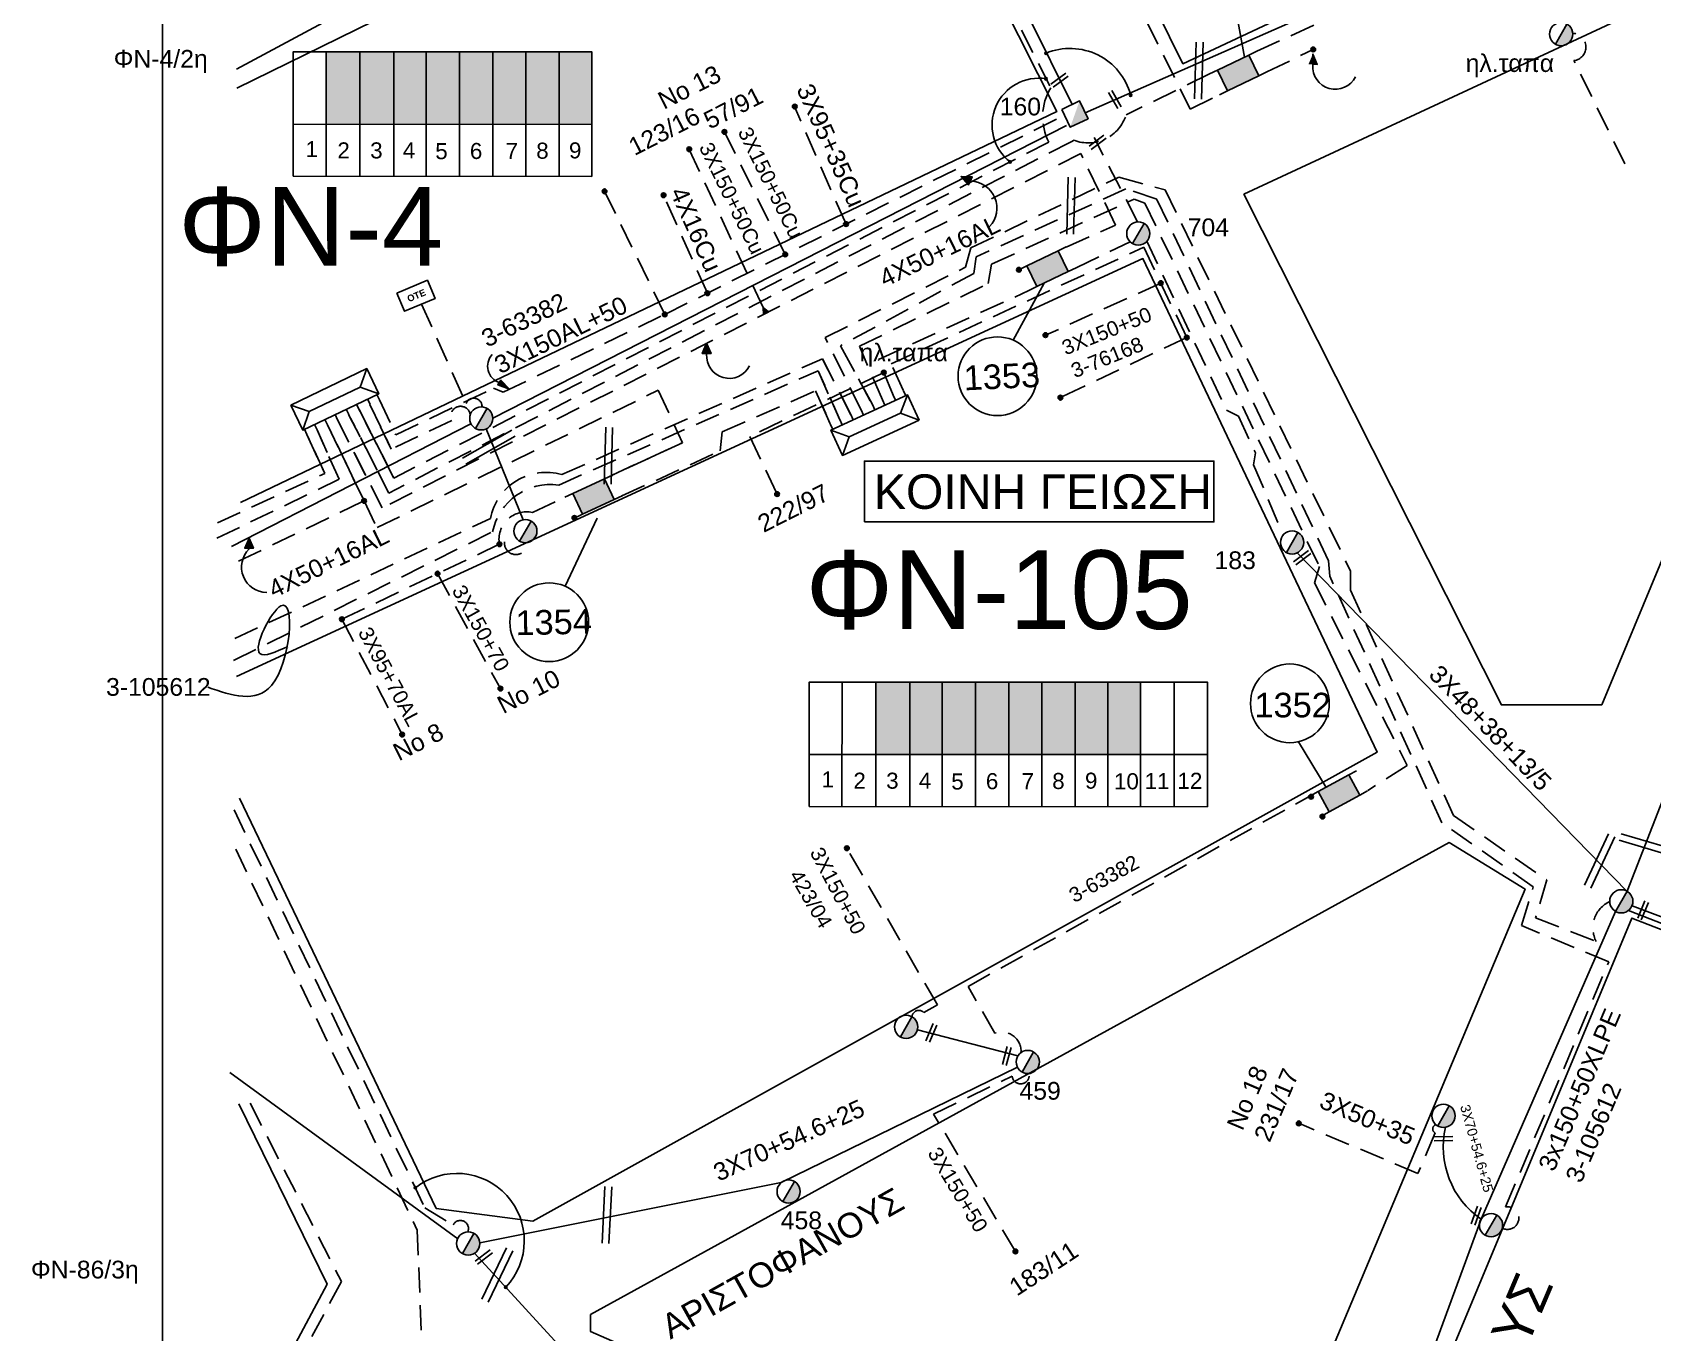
# Model space of a CAD drawing. Header units: millimetres. Extents: x 1421 to 7149, y 887 to 1917.
# Drawn here: x 5025 to 5189.7, y 1329.5 to 1461.5 of the extents above; entities that cross this region are included whole.
import ezdxf

# ---------------------------------------------------------------- set-up
doc = ezdxf.new("R2010")
doc.units = ezdxf.units.MM
doc.linetypes.add('DASHED', pattern=[19.05, 12.7, -6.35])
for name, color, linetype in [('3x48+38+13_5', 7, 'Continuous'), ('3x95+70al', 7, 'DASHED'), ('4 X 50 + 13.5', 7, 'SYN_LINE'), ('Link Box 4 Διευθύνσεων', 7, 'Continuous'), ('Pillar', 7, 'Continuous'), ('Pillar OTE', 7, 'Continuous'), ('Άγνωστα', 7, 'Continuous'), ('Γυμνά εναέρια ΧΤ και ΦΟΠ (3Φ)   4x50+16AL', 7, 'Continuous'), ('Επιγραφές - Σχήματα', 7, 'Continuous'), ('Καλωδια Χ.Τ 3x95+35', 7, 'DASHED'), ('Καλώδια ΧΤ   3x150+50CU', 7, 'DASHED'), ('Καλώδια ΧΤ   3x150+70AL', 7, 'DASHED'), ('Καλώδια ΧΤ   3x150AL+50CU', 7, 'DASHED'), ('Μηχανική τομή', 7, 'Continuous'), ('Στύλος ΦΜ', 7, 'Continuous'), ('Στύλος ΦΜ @ 1', 7, 'Continuous'), ('Συνδέσεις', 7, 'Continuous'), ('Συνεστραμμένα ΧΤ   3x70+54.6+25 AL', 7, 'SYN_LINE'), ('Συνεστραμμένα ΧΤ   4x120+25 AL', 7, 'SYN_LINE'), ('Τομή', 7, 'Continuous'), ('Υποσταθμός πόλεως', 7, 'Continuous'), ('Υπόβαθρο ΔΕΗ', 7, 'Continuous'), ('Υπόγεια καλώδια Παροχών ΧΤ   4x16AL', 7, 'DASHED'), ('Υπόγεια καλώδια Παροχών ΧΤ   4x6', 7, 'DASHED')]:
    doc.layers.add(name, color=color, linetype=linetype)
doc.styles.add('arial', font='arial.ttf')
doc.styles.get("Standard").update_dxf_attribs({"font": 'arial.ttf'})
doc.linetypes.add('SYN_LINE', pattern='A,0.5,-0.0001,["/\\/\\/\\/",Standard,S=0.1,R=0,X=0,Y=-0.05],-0.25', length=0.7501)

# ---------------------------------------------------------------- blocks, each defined once
blk = doc.blocks.new('ΥΠΑΡΧΩΝ ΤΣΙΜΕΝΤΕΝΙΟΣ ΣΤΥΛΟΣ')
at = {"layer": 'Στύλος ΦΜ'}
blk.add_hatch(color=256, dxfattribs=at).paths.add_polyline_path([(-1.29, -2.28, 0.574793), (2.62, 0, 0.268822), (1.3, 2.27)])
blk.add_line((-1.29, -2.28), (1.3, 2.27), dxfattribs=at)
blk.add_circle((0, 0), 2.62, dxfattribs=at)
at = {"layer": 'Στύλος ΦΜ', "flags": 4}
for tag, p in [('ΑΡΙΘΜΟΣ', (-4.68, 8.05)), ('ΤΥΠΟΣ', (-4.91, 3.03))]:
    blk.add_attdef(tag, p, '', height=4, dxfattribs=at)
blk = doc.blocks.new('ΥΠΟΣΤΑΘΜΟΣ ΠΟΛΕΩΣ 8 ΑΝΑΧΩΡΗΣΕΩΝ')
at = {"layer": 'Υποσταθμός πόλεως', "linetype": 'Continuous', "ltscale": 40}
for p, q in [((-8.18, -2.82), (-8.18, -4)), ((-5.9, -2.82), (-5.9, -4)), ((-3.55, -2.82), (-3.55, -4)), ((-1.28, -2.82), (-1.28, -4)), ((1.23, -2.82), (1.23, -4)), ((3.56, -2.82), (3.56, -4)), ((6.03, -2.82), (6.03, -4)), ((8.16, -2.82), (8.16, -4))]:
    blk.add_line(p, q, dxfattribs=at)
blk.add_lwpolyline([(-8.57, 2.82), (8.57, 2.82), (8.57, -2.82), (-8.57, -2.82)], close=True, dxfattribs=at)
for points in [[(-5.75, 0), (-8.57, 2.82)], [(5.75, 0), (8.57, 2.82)], [(-8.57, -2.82), (-5.75, 0)], [(-5.75, 0), (5.75, 0)], [(8.57, -2.82), (5.75, 0)]]:
    blk.add_lwpolyline(points, dxfattribs=at)
at = {"layer": 'Υποσταθμός πόλεως', "linetype": 'SYN_LINE', "ltscale": 40, "flags": 1}
for tag, p in [('ΜΕΤΑΣΧΗΜΑΤΙΣΜΟΣ', (9.59, 1.44)), ('ΙΣΧΥΣ', (9.57, -1.35)), ('ΑΡΙΘΜΟΣ', (9.69, -4.07))]:
    blk.add_attdef(tag, p, '', height=1.8, dxfattribs=at)
blk = doc.blocks.new('LINK BOX 4 ΑΝΑΧΩΡΗΣΕΩΝ')
at = {"layer": 'Link Box 4 Διευθύνσεων', "ltscale": 40}
blk.add_hatch(color=256, dxfattribs=at).paths.add_polyline_path([(-3.54, 0), (-3.54, -4.67), (3.54, -4.67), (3.54, 0)])
for p, q in [((-3.54, 0), (-5.33, 0)), ((5.33, 0), (3.54, 0)), ((-3.54, -4.67), (-5.33, -4.67)), ((5.33, -4.67), (3.54, -4.67))]:
    blk.add_line(p, q, dxfattribs=at)
blk.add_lwpolyline([(-3.54, -4.67), (-3.54, 0), (3.54, 0), (3.54, -4.67)], close=True, dxfattribs=at)
blk = doc.blocks.new('TETRAGWNOS STYLOS')
at = {"layer": 'Επιγραφές - Σχήματα', "ltscale": 20}
h = blk.add_hatch(color=256, dxfattribs=at)
h.dxf.hatch_style = 1
h.paths.add_polyline_path([(1780.49, 599.68), (1778.49, 597.68), (1780.49, 597.68)])
blk.add_lwpolyline([(1778.49, 599.68), (1780.49, 599.68), (1780.49, 597.68), (1778.49, 597.68)], close=True, dxfattribs=at)
blk = doc.blocks.new('PILLAR ΟΤΕ')
at = {"layer": 'Pillar OTE', "ltscale": 40}
blk.add_lwpolyline([(-3.31, 2.02), (3.39, 2.02), (3.39, -1.99), (-3.31, -1.99)], close=True, dxfattribs=at)
at = {"layer": 'Pillar OTE', "insert": (-1.81, 0.71), "char_height": 1.3575, "width": 109.961, "attachment_point": 1}
blk.add_mtext('{\\fArial|b1|i0|c161|p34;OTE}', dxfattribs=at)
blk = doc.blocks.new('_ΣΥΝΔΕΣΗ')
at = {"layer": 'Συνδέσεις', "linetype": 'SYN_LINE', "ltscale": 40}
blk.add_hatch(color=256, dxfattribs=at).paths.add_polyline_path([(0.5, -0.01, 1), (-0.5, -0.01, 1)])
at = {"layer": 'Συνδέσεις'}
blk.add_circle((0, -0.01), 0.5, dxfattribs=at)
blk = doc.blocks.new('ΜΗΧΑΝΙΚΗ ΤΟΜΗ')
at = {"layer": 'Μηχανική τομή', "ltscale": 40}
for p, q in [((-3.67, 1.17), (3.91, 1.17)), ((3.91, -0.38), (-3.67, -0.38))]:
    blk.add_line(p, q, dxfattribs=at)
blk = doc.blocks.new('ΤΟΜΗ')
at = {"layer": 'Τομή', "ltscale": 40}
for p, q in [((10.95, 0.22), (-12.13, 0.22)), ((10.95, -2.57), (-12.13, -2.57))]:
    blk.add_line(p, q, dxfattribs=at)

msp = doc.modelspace()

# ---------------------------------------------------------------- hatches: boundary and pattern name
at = {"layer": 'Pillar', "lineweight": -3, "ltscale": 0.1}
for color, points in [(27, [(5054.88, 1452.23), (5058.32, 1452.23), (5058.32, 1459.59), (5054.88, 1459.59)]), (151, [(5058.32, 1452.23), (5061.76, 1452.22), (5061.76, 1459.59), (5058.32, 1459.59)]), (30, [(5065.05, 1459.59), (5061.76, 1459.59), (5061.76, 1452.22), (5065.05, 1452.22)]), (6, [(5068.44, 1459.59), (5065.05, 1459.59), (5065.05, 1452.22), (5068.44, 1452.22)]), (173, [(5071.84, 1459.59), (5068.44, 1459.59), (5068.44, 1452.22), (5071.84, 1452.21)]), (62, [(5071.84, 1452.21), (5075.17, 1452.21), (5075.17, 1459.59), (5071.84, 1459.59)]), (1, [(5075.17, 1452.21), (5078.56, 1452.21), (5078.56, 1459.59), (5075.17, 1459.59)]), (50, [(5078.56, 1452.21), (5081.88, 1452.2), (5081.88, 1459.59), (5078.56, 1459.59)])]:
    msp.add_hatch(color=color, dxfattribs=at).paths.add_polyline_path(points)
at = {"layer": 'Pillar OTE', "ltscale": 40}
h = msp.add_hatch(color=256, dxfattribs=at)
h.dxf.hatch_style = 1
h.paths.add_polyline_path([(5099.85, 1433.17), (5099.28, 1433.61), (5099.31, 1432.89)])
at = {"layer": 'Άγνωστα', "lineweight": -3}
h = msp.add_hatch(color=7, dxfattribs=at)
h.paths.add_polyline_path([(5155.15, 1459.35), (5154.7, 1458.31), (5155.14, 1458.31)])
h.paths.add_polyline_path([(5155.15, 1459.35), (5155.14, 1458.31), (5155.59, 1458.3)])
h = msp.add_hatch(color=7, dxfattribs=at)
h.paths.add_polyline_path([(5120.17, 1446.06), (5120.35, 1446.47), (5119.4, 1446.9)])
h.paths.add_polyline_path([(5119.4, 1446.9), (5120.35, 1446.47), (5120.54, 1446.87)])
h = msp.add_hatch(color=7, dxfattribs=at)
h.paths.add_polyline_path([(5093.55, 1429.97), (5093.1, 1428.92), (5093.55, 1428.92)])
h.paths.add_polyline_path([(5093.55, 1429.97), (5093.55, 1428.92), (5094, 1428.92)])
h = msp.add_hatch(color=7, dxfattribs=at)
h.paths.add_polyline_path([(5072.5, 1425.99, -0.005295), (5072.47, 1425.98), (5072.33, 1425.76), (5073.52, 1425.31)])
h.paths.add_polyline_path([(5072.64, 1426.23), (5072.48, 1426), (5072.47, 1425.98, 0.005295), (5072.5, 1425.99), (5073.52, 1425.31)])
h = msp.add_hatch(color=7, dxfattribs=at)
h.paths.add_polyline_path([(5047.06, 1410.18), (5046.61, 1409.14), (5047.05, 1409.14)])
h.paths.add_polyline_path([(5047.06, 1410.18), (5047.05, 1409.14), (5047.19, 1409.14), (5047.45, 1409.26)])
msp.add_hatch(color=7, dxfattribs=at).paths.add_polyline_path([(5047.45, 1409.26), (5047.19, 1409.14), (5047.5, 1409.14)])
at = {"layer": 'Καλώδια ΧΤ   3x150+50CU', "lineweight": -3, "ltscale": 0.2}
for color, points in [(64, [(5110.74, 1388.2), (5114.18, 1388.2), (5114.18, 1395.56), (5110.75, 1395.56)]), (1, [(5117.48, 1395.56), (5114.18, 1395.56), (5114.18, 1388.2), (5117.48, 1388.2)]), (50, [(5120.87, 1395.56), (5117.48, 1395.56), (5117.48, 1388.2), (5120.87, 1388.19)]), (6, [(5124.26, 1395.56), (5120.87, 1395.56), (5120.87, 1388.19), (5124.26, 1388.19)]), (27, [(5127.6, 1395.56), (5124.26, 1395.56), (5124.26, 1388.19), (5127.6, 1388.19)]), (5, [(5130.99, 1395.55), (5127.6, 1395.56), (5127.6, 1388.19), (5130.99, 1388.19)]), (30, [(5130.99, 1388.19), (5134.31, 1388.19), (5134.31, 1395.55), (5130.99, 1395.55)]), (133, [(5134.31, 1388.19), (5137.65, 1388.18), (5137.65, 1395.55), (5134.31, 1395.55)])]:
    msp.add_hatch(color=color, dxfattribs=at).paths.add_polyline_path(points)

# ---------------------------------------------------------------- linework, layer by layer
at = {"lineweight": -3, "ltscale": 0.1}
msp.add_lwpolyline([(5038.25, 1899.55), (6989.1, 1899.55), (6989.1, 911.99), (5038.25, 911.99)], close=True, dxfattribs=at)
at = {"layer": '3x48+38+13_5', "color": 62, "lineweight": -3, "ltscale": 0.2}
msp.add_lwpolyline([(5187.06, 1374.3), (5153.57, 1408.69)], dxfattribs=at)
at = {"layer": '3x95+70al', "color": 5, "lineweight": -3, "ltscale": 0.2}
msp.add_lwpolyline([(5056.49, 1401.94), (5062.61, 1390.23)], dxfattribs=at)
at = {"layer": '4 X 50 + 13.5', "color": 2, "linetype": 'Continuous', "lineweight": -3, "ltscale": 20}
msp.add_lwpolyline([(5213.32, 1439.33), (5205.92, 1422.34), (5198.7, 1404.1), (5187.07, 1374.3)], dxfattribs=at)
at = {"layer": '4 X 50 + 13.5', "color": 206, "linetype": 'SYN_LINE', "lineweight": -3, "ltscale": 20}
msp.add_lwpolyline([(5068.25, 1339), (5045.11, 1355.89)], dxfattribs=at)
at = {"layer": '4 X 50 + 13.5', "color": 30, "linetype": 'SYN_LINE', "lineweight": -3, "ltscale": 20}
msp.add_lwpolyline([(5150.47, 1288.09), (5128.57, 1298.21), (5090.33, 1315.32), (5069.97, 1337.54)], dxfattribs=at)
at = {"layer": 'Pillar', "lineweight": -3, "ltscale": 40}
for points in [[(5051.55, 1446.95), (5051.55, 1459.59), (5081.88, 1459.59), (5081.88, 1446.92), (5051.55, 1446.95)], [(5054.88, 1446.95), (5054.88, 1459.59)], [(5058.32, 1446.94), (5058.32, 1459.59)], [(5061.76, 1446.94), (5061.76, 1459.59)], [(5065.05, 1446.94), (5065.05, 1459.59)], [(5068.44, 1446.93), (5068.44, 1459.59)], [(5071.84, 1446.93), (5071.84, 1459.59)], [(5075.17, 1446.93), (5075.17, 1459.59)], [(5078.56, 1446.92), (5078.56, 1459.59)], [(5051.55, 1452.23), (5081.88, 1452.2)], [(5103.98, 1382.92), (5103.98, 1395.56), (5144.44, 1395.55), (5144.44, 1382.89), (5103.98, 1382.92)], [(5107.3, 1382.92), (5107.31, 1395.56)], [(5110.74, 1382.92), (5110.75, 1395.56)], [(5114.18, 1382.91), (5114.18, 1395.56)], [(5117.48, 1382.91), (5117.48, 1395.56)], [(5120.87, 1382.91), (5120.87, 1395.56)], [(5124.26, 1382.9), (5124.26, 1395.56)], [(5127.6, 1382.9), (5127.6, 1395.56)], [(5130.99, 1382.9), (5130.99, 1395.56)], [(5134.31, 1382.89), (5134.31, 1395.55)], [(5137.65, 1382.89), (5137.65, 1395.55)], [(5141.04, 1382.89), (5141.04, 1395.55)], [(5144.44, 1382.89), (5144.44, 1395.55)], [(5103.98, 1388.21), (5144.44, 1388.18)]]:
    msp.add_lwpolyline(points, dxfattribs=at)
at = {"layer": 'Pillar OTE', "ltscale": 40}
msp.add_lwpolyline([(5099.31, 1432.89), (5099.28, 1433.61), (5099.85, 1433.17), (5099.31, 1432.89)], dxfattribs=at)
at = {"layer": 'Άγνωστα', "color": 7, "lineweight": -3}
for points in [[(5142.94, 1487.78), (5148.21, 1459.04)], [(5155.14, 1458.24), (5155.15, 1459.35), (5155.59, 1458.3), (5155.14, 1458.31)], [(5120.41, 1446.44), (5119.4, 1446.9), (5120.54, 1446.87), (5120.35, 1446.47)], [(5120.41, 1446.44), (5119.4, 1446.9), (5120.17, 1446.06), (5120.35, 1446.47)], [(5093.55, 1428.86), (5093.55, 1429.97), (5093.1, 1428.92), (5093.55, 1428.92)], [(5093.55, 1428.86), (5093.55, 1429.97), (5094, 1428.92), (5093.55, 1428.92)], [(5072.5, 1425.99), (5073.52, 1425.31), (5072.33, 1425.76), (5072.48, 1426)], [(5072.5, 1425.99), (5073.52, 1425.31), (5072.64, 1426.23), (5072.48, 1426)], [(5079.18, 1405.29), (5082.44, 1412.2)], [(5047.05, 1409.07), (5047.06, 1410.18), (5046.61, 1409.14), (5047.05, 1409.14)], [(5047.05, 1409.07), (5047.06, 1410.18), (5047.5, 1409.14), (5047.05, 1409.14)]]:
    msp.add_lwpolyline(points, dxfattribs=at)
at = {"layer": 'Άγνωστα', "color": 5, "lineweight": -3, "ltscale": 0.1}
msp.add_lwpolyline([(5071.16, 1421.28), (5074.92, 1412.05)], dxfattribs=at)
at = {"layer": 'Άγνωστα', "color": 7, "lineweight": -3}
msp.add_circle((5077.55, 1401.63), 4, dxfattribs=at)
for centre, radius, start, end in [((5157.43, 1458.08), 2.3, 175.9982, 333.2471), ((5120.3, 1443.7), 2.74, 316.8074, 87.6271), ((5073.02, 1427.64), 1.73, 137.1503, 252.63), ((5095.84, 1428.7), 2.3, 175.9982, 333.2471), ((5048.88, 1407.24), 2.59, 134.9941, 269.2902)]:
    msp.add_arc(centre, radius, start, end, dxfattribs=at)
msp.add_spline([(5042.86, 1395.02), (5049.33, 1395.21), (5050.29, 1403.29), (5048.16, 1398.44), (5050.99, 1399.18)], degree=3, dxfattribs=at)
at = {"layer": 'Γυμνά εναέρια ΧΤ και ΦΟΠ (3Φ)   4x50+16AL', "color": 6, "lineweight": -3, "ltscale": 0.1}
for points in [[(5071.83, 1422.35), (5130.12, 1452.09)], [(5045.27, 1409.31), (5069.6, 1421.8)]]:
    msp.add_lwpolyline(points, dxfattribs=at)
at = {"layer": 'Επιγραφές - Σχήματα', "color": 190, "lineweight": -3}
msp.add_lwpolyline([(5109.58, 1411.83), (5145.1, 1411.83), (5145.1, 1418), (5109.58, 1418)], close=True, dxfattribs=at)
at = {"layer": 'Καλωδια Χ.Τ 3x95+35', "color": 30, "lineweight": -3, "ltscale": 0.2}
msp.add_lwpolyline([(5107.71, 1442.07), (5102.49, 1454.01)], dxfattribs=at)
at = {"layer": 'Καλώδια ΧΤ   3x150+50CU', "color": 27, "lineweight": -3, "ltscale": 0.2}
for points in [[(5098.07, 1482.4), (5111.84, 1489.01), (5128.51, 1455.92)], [(5128.32, 1450.41), (5061.78, 1416.28), (5058.23, 1423.23), (5061.78, 1416.28)], [(5109.25, 1423.22), (5105.59, 1430.54), (5119.86, 1437.7), (5120.4, 1439.65), (5135.42, 1446.85), (5140.14, 1445.55), (5158.98, 1406.82), (5158.98, 1404.89), (5169.44, 1381.99), (5178.93, 1375.45), (5177.78, 1371.6), (5183.94, 1369.2)]]:
    msp.add_lwpolyline(points, dxfattribs=at)
at = {"layer": 'Καλώδια ΧΤ   3x150+50CU', "color": 133, "lineweight": -3, "ltscale": 0.2}
for points in [[(5186.85, 1448.19), (5181.68, 1458.68, 0.915662), (5181.55, 1461.46)], [(5045.62, 1399.97), (5071.58, 1412.17, -0.44281), (5078.84, 1416.63), (5105.32, 1428.4), (5108.21, 1422.71), (5105.32, 1428.4)]]:
    msp.add_lwpolyline(points, format="xyb", dxfattribs=at)
at = {"layer": 'Καλώδια ΧΤ   3x150+50CU', "color": 151, "lineweight": -3, "ltscale": 0.2}
msp.add_lwpolyline([(5144.65, 1457.33), (5136.18, 1453.18, -0.4322), (5130.88, 1450.59), (5130.58, 1450.44), (5061.27, 1414.76), (5057.17, 1422.73), (5061.27, 1414.76)], format="xyb", dxfattribs=at)
at = {"layer": 'Καλώδια ΧΤ   3x150+50CU', "color": 30, "lineweight": -3, "ltscale": 0.2}
for points in [[(5060.3, 1424.22), (5061.96, 1420.67), (5071.88, 1425.4), (5072.88, 1425), (5089.3, 1432.9), (5129.66, 1453.01)], [(5101.54, 1439), (5095.35, 1451.45)], [(5089.3, 1432.9), (5083.18, 1445.41)]]:
    msp.add_lwpolyline(points, dxfattribs=at)
at = {"layer": 'Καλώδια ΧΤ   3x150+50CU', "color": 62, "lineweight": -3, "ltscale": 0.2}
for points in [[(5137.32, 1442.3), (5132.94, 1450.88)], [(5131.1, 1437.65), (5136.57, 1440.29)], [(5138.29, 1440.34), (5146.36, 1423.17), (5147.58, 1422.57), (5149.32, 1418.83), (5149.13, 1417.61), (5152.14, 1410.5)], [(5112.49, 1424.71), (5111, 1428.32), (5126.3, 1435.33)], [(5111.55, 1426.99), (5097.93, 1420.51), (5100.7, 1414.65)], [(5058.74, 1413.96), (5060.06, 1411.24), (5088.63, 1425.2), (5091.09, 1419.87), (5083.96, 1416.58), (5091.09, 1419.87)], [(5045.99, 1407.83), (5058.74, 1413.96), (5055.02, 1421.7), (5058.74, 1413.96)]]:
    msp.add_lwpolyline(points, dxfattribs=at)
at = {"layer": 'Καλώδια ΧΤ   3x150+50CU', "color": 173, "lineweight": -3, "ltscale": 0.2}
for points in [[(5130.08, 1439.75), (5135.11, 1441.97), (5131.57, 1449.25), (5060.58, 1413.24), (5056.04, 1422.19), (5060.58, 1413.24)], [(5099.28, 1433.61), (5091.77, 1449.67)]]:
    msp.add_lwpolyline(points, dxfattribs=at)
at = {"layer": 'Καλώδια ΧΤ   3x150+50CU', "color": 50, "lineweight": -3, "ltscale": 0.2}
msp.add_lwpolyline([(5174.39, 1340.08, 1.39761), (5174.73, 1342.23), (5185.21, 1367.13), (5176.35, 1370.82), (5177.54, 1374.75), (5168.27, 1381.25), (5156.87, 1406.3), (5156.75, 1407.87), (5139.29, 1444.61), (5136.15, 1445.65), (5120.93, 1438.75), (5120.71, 1437.07), (5107.16, 1429.72), (5110.39, 1423.75), (5107.16, 1429.72)], format="xyb", dxfattribs=at)
at = {"layer": 'Καλώδια ΧΤ   3x150+50CU', "color": 6, "lineweight": -3, "ltscale": 0.2}
msp.add_lwpolyline([(5111.42, 1424.22), (5109.07, 1429.66), (5122.16, 1436.04), (5122.51, 1438), (5136.99, 1444.62), (5138.09, 1444.19), (5155.81, 1407.29), (5155.3, 1405.62), (5164.74, 1387.07), (5160.74, 1384.54)], dxfattribs=at)
at = {"layer": 'Καλώδια ΧΤ   3x150+50CU', "color": 1, "lineweight": -3, "ltscale": 0.2}
for points in [[(5139.7, 1436.09), (5127.98, 1430.79)], [(5043.78, 1410.16), (5056.2, 1416.15), (5053.96, 1421.19), (5056.2, 1416.15)]]:
    msp.add_lwpolyline(points, dxfattribs=at)
at = {"layer": 'Καλώδια ΧΤ   3x150+50CU', "color": 6, "lineweight": -3, "ltscale": 0.2}
for points in [[(5064.57, 1433.95), (5069.1, 1423.86, -0.836701), (5070.73, 1423.52)], [(5069.53, 1422.69, 1.197492), (5067.66, 1422.12), (5061.5, 1419.2), (5059.34, 1423.76), (5061.5, 1419.2)], [(5114.41, 1361.55, -0.654747), (5115.63, 1361.97), (5116.99, 1362.75), (5107.8, 1378.68)], [(5124.92, 1337.72), (5116.61, 1351.67), (5124.59, 1355.51, 1.035942), (5126.32, 1355.79)]]:
    msp.add_lwpolyline(points, format="xyb", dxfattribs=at)
at = {"layer": 'Καλώδια ΧΤ   3x150+50CU', "color": 30, "lineweight": -3, "ltscale": 0.2}
for points in [[(5045.47, 1397.74), (5071.8, 1410.83, -0.394832), (5078.52, 1415.57), (5104.88, 1427.17), (5107.09, 1422.19), (5104.88, 1427.17)], [(5045.53, 1382.56), (5064.92, 1342.15), (5067.78, 1340.39, -0.985809), (5069.28, 1339.7)]]:
    msp.add_lwpolyline(points, format="xyb", dxfattribs=at)
at = {"layer": 'Καλώδια ΧΤ   3x150+50CU', "color": 5, "lineweight": -3, "ltscale": 0.2}
msp.add_lwpolyline([(5084.94, 1414.46), (5094.94, 1419.04), (5095.13, 1420.96), (5104.62, 1425.15), (5106.11, 1421.77), (5104.62, 1425.15)], dxfattribs=at)
at = {"layer": 'Καλώδια ΧΤ   3x150+50CU', "color": 50, "lineweight": -3, "ltscale": 0.2}
msp.add_lwpolyline([(5043.83, 1411.74), (5054.75, 1416.73), (5052.93, 1420.7), (5054.75, 1416.73)], dxfattribs=at)
at = {"layer": 'Καλώδια ΧΤ   3x150+50CU', "color": 5, "lineweight": -3, "ltscale": 0.2}
for points in [[(5072.49, 1409.56, -0.533241), (5075.87, 1412.78), (5079.13, 1414.34)], [(5056.49, 1401.94), (5073.02, 1409.81, 1.095235), (5075.31, 1409.72)]]:
    msp.add_lwpolyline(points, format="xyb", dxfattribs=at)
at = {"layer": 'Καλώδια ΧΤ   3x150+50CU', "color": 136, "lineweight": -3, "ltscale": 0.2}
msp.add_lwpolyline([(5045.71, 1378.57), (5064.15, 1339.88), (5064.75, 1324.94), (5067.44, 1325.1), (5067.59, 1323.74), (5062.76, 1322.26), (5045.91, 1282.21), (5049.53, 1280.43)], dxfattribs=at)
at = {"layer": 'Καλώδια ΧΤ   3x150+50CU', "color": 206, "lineweight": -3, "ltscale": 0.2}
msp.add_lwpolyline([(5047.16, 1352.77), (5056.44, 1334.66), (5045.72, 1314.72)], dxfattribs=at)
at = {"layer": 'Καλώδια ΧΤ   3x150+50CU', "color": 27, "lineweight": -3, "ltscale": 0.2}
for centre, radius, start, end in [((5133.38, 1452.99), 5.68, 149.0342, 207.0121), ((5186.55, 1370.58), 2.95, 114.8306, 207.8569)]:
    msp.add_arc(centre, radius, start, end, dxfattribs=at)
at = {"layer": 'Καλώδια ΧΤ   3x150+70AL', "color": 5, "lineweight": -3, "ltscale": 0.2}
msp.add_lwpolyline([(5066.21, 1406.57), (5072.59, 1394.9)], dxfattribs=at)
at = {"layer": 'Καλώδια ΧΤ   3x150AL+50CU', "color": 30, "lineweight": -3, "ltscale": 0.2}
for points in [[(5149.45, 1459.64), (5224.97, 1493.99), (5203.54, 1536.28), (5195.52, 1532.26), (5198.72, 1525.95)], [(5150.47, 1457.54), (5155.18, 1459.81)]]:
    msp.add_lwpolyline(points, dxfattribs=at)
msp.add_lwpolyline([(5122.49, 1494.34, 0.774736), (5122.99, 1493.34), (5142.69, 1453.74), (5145.67, 1455.22)], format="xyb", dxfattribs=at)
at = {"layer": 'Καλώδια ΧΤ   3x150AL+50CU', "color": 1, "linetype": 'DASHED', "ltscale": 0.2}
for points in [[(5113.53, 1425.19), (5112.29, 1427.88), (5137.98, 1439.73), (5142.33, 1430.55)], [(5142.33, 1430.55), (5129.49, 1424.45)]]:
    msp.add_lwpolyline(points, dxfattribs=at)
at = {"layer": 'Καλώδια ΧΤ   3x150AL+50CU', "color": 6, "lineweight": -3, "ltscale": 0.2}
msp.add_lwpolyline([(5125.49, 1357.91, 0.552542), (5122.84, 1359.87), (5120.11, 1364.63), (5154.91, 1384)], format="xyb", dxfattribs=at)
at = {"layer": 'Συνεστραμμένα ΧΤ   3x70+54.6+25 AL', "color": 27, "lineweight": -3, "ltscale": 20}
for points in [[(5045.79, 1457.83), (5074.42, 1473.22), (5111.71, 1490.19)], [(5217.05, 1360.69), (5187.23, 1372.36)], [(5187.58, 1372.83), (5217.32, 1361.62)]]:
    msp.add_lwpolyline(points, dxfattribs=at)
at = {"layer": 'Συνεστραμμένα ΧΤ   3x70+54.6+25 AL', "color": 5, "lineweight": -3, "ltscale": 20}
for points in [[(5113.22, 1489.48), (5130.69, 1454.23)], [(5132.01, 1453.38), (5157.66, 1464.64)]]:
    msp.add_lwpolyline(points, dxfattribs=at)
at = {"layer": 'Συνεστραμμένα ΧΤ   3x70+54.6+25 AL', "color": 6, "linetype": 'SYN_LINE', "lineweight": -3, "ltscale": 10}
msp.add_lwpolyline([(5125.18, 1357.58), (5114.96, 1360.23)], dxfattribs=at)
at = {"layer": 'Συνεστραμμένα ΧΤ   3x70+54.6+25 AL', "color": 6, "lineweight": -3, "ltscale": 20}
msp.add_lwpolyline([(5070.5, 1338.58), (5101.12, 1344.7), (5125.12, 1356.44)], dxfattribs=at)
at = {"layer": 'Συνεστραμμένα ΧΤ   3x70+54.6+25 AL', "color": 50, "lineweight": -3, "ltscale": 10}
msp.add_arc((5177.33, 1348.33), 8.94, 167.0545, 235.315, dxfattribs=at)
at = {"layer": 'Συνεστραμμένα ΧΤ   4x120+25 AL', "color": 50, "lineweight": -3, "ltscale": 20}
msp.add_lwpolyline([(5185.91, 1372.25), (5172.24, 1340.98), (5162.63, 1314.83)], dxfattribs=at)
at = {"layer": 'Υπόβαθρο ΔΕΗ', "lineweight": -3, "ltscale": 0.2}
for points in [[(5124.28, 1494.11), (5141.95, 1458.36), (5221.4, 1495.65), (5203.53, 1531.5), (5124.28, 1494.11)], [(5045.82, 1455.9), (5111.65, 1488.19), (5129.12, 1453.51), (5046.18, 1413.8)], [(5184.5, 1393.23), (5174.31, 1393.23), (5148.15, 1445.11), (5212.95, 1475.28), (5216.97, 1471.39), (5184.5, 1393.23)], [(5075.88, 1340.78), (5161.68, 1388.43), (5137.88, 1438.58), (5045.79, 1396.11)], [(5075.88, 1340.78), (5066.07, 1342.08), (5046.08, 1383.76)], [(5081.74, 1331.29), (5081.74, 1329.58), (5146.02, 1301.47), (5176.72, 1374.52), (5169.01, 1379.24), (5081.74, 1331.29)], [(5156.21, 1296.26), (5213.78, 1271.24), (5250.8, 1347.05), (5187.56, 1371.57), (5156.21, 1296.26)], [(5046.17, 1317.9), (5054.98, 1334.4), (5046.03, 1352.7)]]:
    msp.add_lwpolyline(points, dxfattribs=at)
at = {"layer": 'Υπόβαθρο ΔΕΗ', "lineweight": -3}
for points in [[(5124.68, 1430.29), (5127.84, 1436.08)], [(5153.69, 1389.49), (5156.5, 1384.85)]]:
    msp.add_lwpolyline(points, dxfattribs=at)
for centre in [(5123.1, 1426.62), (5152.81, 1393.39)]:
    msp.add_circle(centre, 4, dxfattribs=at)
for centre, radius, start, end in [((5130.47, 1453.54), 6.38, 14.9578, 112.3243), ((5127.31, 1452.14), 4.76, 81.1662, 231.9809), ((5068.17, 1338.79), 6.85, 316.5501, 127.9928)]:
    msp.add_arc(centre, radius, start, end, dxfattribs=at)
at = {"layer": 'Υπόγεια καλώδια Παροχών ΧΤ   4x16AL', "color": 30, "lineweight": -3, "ltscale": 0.2}
msp.add_lwpolyline([(5093.62, 1435.05), (5089.17, 1445.01)], dxfattribs=at)
at = {"layer": 'Υπόγεια καλώδια Παροχών ΧΤ   4x6', "color": 2, "linetype": 'DASHED', "ltscale": 0.2}
msp.add_lwpolyline([(5167.67, 1350.59, 0.697892), (5167.57, 1349.76), (5165.83, 1345.64), (5153.71, 1350.73)], format="xyb", dxfattribs=at)

# ---------------------------------------------------------------- block references
at = {"layer": 'Link Box 4 Διευθύνσεων', "lineweight": -3}
for p, xscale, yscale, zscale, rotation in [((5148.07, 1456.38), 0.4999999999999997, 0.4999999999999997, 0.4999999999999997, 205.7575372155432), ((5128.7, 1436.49), 0.4999999999999998, 0.4999999999999998, 0.4999999999999998, 205.7575372155432), ((5082.53, 1413.34), 0.5000000000000001, 0.5000000000000001, 0.5000000000000001, 204.8495633750893), ((5158.36, 1383.22), 0.4999999999999998, 0.4999999999999998, 0.4999999999999998, 208.5350390423523)]:
    msp.add_blockref('LINK BOX 4 ΑΝΑΧΩΡΗΣΕΩΝ', p, dxfattribs=dict(at, xscale=xscale, yscale=yscale, zscale=zscale, rotation=rotation))
at = {"layer": 'Pillar OTE', "lineweight": -3, "xscale": 0.500000000000043, "yscale": 0.500000000000043, "zscale": 0.500000000000043, "rotation": 22.74422127115649}
msp.add_blockref('PILLAR ΟΤΕ', (5064, 1434.78), dxfattribs=at)
at = {"layer": 'Μηχανική τομή', "lineweight": -3}
for p, xscale, yscale, zscale, rotation in [((5129.43, 1456.6), 0.2500000000007244, 0.2500000000007244, 0.2500000000007244, 37.042809507228), ((5135.13, 1454.75), 0.2500000000010097, 0.2500000000010097, 0.2500000000010097, 119.1098850638153), ((5133.31, 1450.3), 0.2500000000007244, 0.2500000000007244, 0.2500000000007244, 37.042809507228), ((5154.09, 1408.09), 0.2500000000007244, 0.2500000000007244, 0.2500000000007244, 37.04280950722801), ((5188.62, 1372.43), 0.2500000000016451, 0.2500000000016451, 0.2500000000016451, 247.4723668040882), ((5116.46, 1359.84), 0.24999999999865, 0.24999999999865, 0.24999999999865, 66.49744382116846), ((5123.96, 1357.62), 0.2500000000019309, 0.2500000000019309, 0.2500000000019309, 255.3126434970207), ((5168.44, 1349.27), 0.2500000000015828, 0.2500000000015828, 0.2500000000015828, 181.0443466693335), ((5171.66, 1341.41), 0.2500000000015828, 0.2500000000015828, 0.2500000000015828, 250.4635997911178), ((5070.95, 1337.06), 0.2500000000007244, 0.2500000000007244, 0.2500000000007244, 37.042809507228)]:
    msp.add_blockref('ΜΗΧΑΝΙΚΗ ΤΟΜΗ', p, dxfattribs=dict(at, xscale=xscale, yscale=yscale, zscale=zscale, rotation=rotation))
at = {"layer": 'Στύλος ΦΜ @ 1', "lineweight": -3, "ltscale": 40, "xscale": 0.4499999999998181, "yscale": 0.4499999999998181, "zscale": 0.4499999999998181}
for p in [(5180.38, 1461.38), (5070.65, 1422.34), (5075.13, 1410.89), (5186.49, 1373.28), (5113.82, 1360.53), (5168.42, 1351.49), (5173.25, 1340.38), (5069.32, 1338.52)]:
    msp.add_blockref('ΥΠΑΡΧΩΝ ΤΣΙΜΕΝΤΕΝΙΟΣ ΣΤΥΛΟΣ', p, dxfattribs=at)
at = {"layer": 'Στύλος ΦΜ @ 1', "lineweight": -3, "ltscale": 40}
ref = msp.add_blockref('ΥΠΑΡΧΩΝ ΤΣΙΜΕΝΤΕΝΙΟΣ ΣΤΥΛΟΣ', (5137.41, 1441.12), dxfattribs=dict(at, xscale=0.4499999999998181, yscale=0.4499999999998181, zscale=0.4499999999998181))
ref.add_attrib('ΑΡΙΘΜΟΣ', '704', (5142.43, 1440.85), dxfattribs={"layer": 'Στύλος ΦΜ', "height": 1.8, "flags": 4})
ref = msp.add_blockref('ΥΠΑΡΧΩΝ ΤΣΙΜΕΝΤΕΝΙΟΣ ΣΤΥΛΟΣ', (5153.04, 1409.74), dxfattribs=dict(at, xscale=0.4499999999998181, yscale=0.4499999999998181, zscale=0.4499999999998181))
ref.add_attrib('ΤΥΠΟΣ', '183', (5145.16, 1407.03), dxfattribs={"layer": 'Στύλος ΦΜ', "height": 1.8, "flags": 4})
ref = msp.add_blockref('ΥΠΑΡΧΩΝ ΤΣΙΜΕΝΤΕΝΙΟΣ ΣΤΥΛΟΣ', (5126.18, 1356.96), dxfattribs=dict(at, xscale=0.4499999999998181, yscale=0.4499999999998181, zscale=0.4499999999998181))
ref.add_attrib('ΑΡΙΘΜΟΣ', '459', (5125.34, 1353.13), dxfattribs={"layer": 'Στύλος ΦΜ', "height": 1.8, "flags": 4})
ref = msp.add_blockref('ΥΠΑΡΧΩΝ ΤΣΙΜΕΝΤΕΝΙΟΣ ΣΤΥΛΟΣ', (5101.88, 1343.8), dxfattribs=dict(at, xscale=0.4499999999998181, yscale=0.4499999999998181, zscale=0.4499999999998181))
ref.add_attrib('ΑΡΙΘΜΟΣ', '458', (5101.08, 1339.97), dxfattribs={"layer": 'Στύλος ΦΜ', "height": 1.8, "flags": 4})
at = {"layer": 'Συνδέσεις', "lineweight": -3}
for p, xscale, yscale, zscale in [((5128.05, 1459.44), 0.25, 0.25, 0.25), ((5155.18, 1459.82), 0.4777242751392805, 0.4777242751392805, 0.4777242751392805), ((5128.04, 1456.84), 0.25, 0.25, 0.25), ((5102.5, 1454.02), 0.4777242751392805, 0.4777242751392805, 0.4777242751392805), ((5136.63, 1455.18), 0.25, 0.25, 0.25), ((5095.35, 1451.45), 0.4777242751392805, 0.4777242751392805, 0.4777242751392805), ((5091.78, 1449.68), 0.4777242751392805, 0.4777242751392805, 0.4777242751392805), ((5124.38, 1448.4), 0.25, 0.25, 0.25), ((5083.18, 1445.41), 0.4777242751392805, 0.4777242751392805, 0.4777242751392805), ((5089.17, 1445.01), 0.4777242751392805, 0.4777242751392805, 0.4777242751392805), ((5107.71, 1442.08), 0.4777242751392805, 0.4777242751392805, 0.4777242751392805), ((5101.54, 1439), 0.4777242751392805, 0.4777242751392805, 0.4777242751392805), ((5125.28, 1437.44), 0.4777242751392805, 0.4777242751392805, 0.4777242751392805), ((5139.7, 1436.09), 0.4777242751392805, 0.4777242751392805, 0.4777242751392805), ((5093.62, 1435.06), 0.4777242751392805, 0.4777242751392805, 0.4777242751392805), ((5089.3, 1432.91), 0.4777242751392805, 0.4777242751392805, 0.4777242751392805), ((5127.98, 1430.8), 0.4777242751392805, 0.4777242751392805, 0.4777242751392805), ((5142.33, 1430.55), 0.4777242751392805, 0.4777242751392805, 0.4777242751392805), ((5111.55, 1427), 0.4777242751392805, 0.4777242751392805, 0.4777242751392805), ((5129.49, 1424.45), 0.4777242751392805, 0.4777242751392805, 0.4777242751392805), ((5058.74, 1413.96), 0.4777242751392805, 0.4777242751392805, 0.4777242751392805), ((5100.71, 1414.66), 0.4777242751392805, 0.4777242751392805, 0.4777242751392805), ((5080.11, 1412.23), 0.4777242751392805, 0.4777242751392805, 0.4777242751392805), ((5072.49, 1409.56), 0.4777242751392805, 0.4777242751392805, 0.4777242751392805), ((5066.21, 1406.57), 0.4777242751392805, 0.4777242751392805, 0.4777242751392805), ((5056.49, 1401.94), 0.4777242751392805, 0.4777242751392805, 0.4777242751392805), ((5072.59, 1394.9), 0.4777242751392805, 0.4777242751392805, 0.4777242751392805), ((5062.61, 1390.23), 0.4777242751392805, 0.4777242751392805, 0.4777242751392805), ((5154.96, 1383.91), 0.4777242751392805, 0.4777242751392805, 0.4777242751392805), ((5156.12, 1381.89), 0.4777242751392805, 0.4777242751392805, 0.4777242751392805), ((5107.8, 1378.68), 0.4777242751392805, 0.4777242751392805, 0.4777242751392805), ((5153.71, 1350.73), 0.4777242751392805, 0.4777242751392805, 0.4777242751392805), ((5063.95, 1344.19), 0.25, 0.25, 0.25), ((5124.93, 1337.72), 0.4777242751392805, 0.4777242751392805, 0.4777242751392805), ((5073.14, 1334.08), 0.25, 0.25, 0.25)]:
    msp.add_blockref('_ΣΥΝΔΕΣΗ', p, dxfattribs=dict(at, xscale=xscale, yscale=yscale, zscale=zscale))
at = {"layer": 'Τομή', "lineweight": -3}
for p, xscale, yscale, zscale, rotation in [((5143.85, 1457.52), 0.2499999999999679, 0.2499999999999679, 0.2499999999999679, 268.4639206087762), ((5130.85, 1443.78), 0.2499999999999679, 0.2499999999999679, 0.2499999999999679, 268.4639206087762), ((5071.43, 1419.08), 0.2499999999999679, 0.2499999999999679, 0.2499999999999679, 209.4782816431672), ((5083.86, 1418.39), 0.2499999999999679, 0.2499999999999679, 0.2499999999999679, 268.4639206087762), ((5184.49, 1377.12), 0.2499999999999679, 0.2499999999999679, 0.2499999999999679, 244.8696850279514), ((5188.93, 1378.76), 0.2499999999999679, 0.2499999999999679, 0.2499999999999679, 163.564873488967), ((5083.7, 1341.25), 0.2500000000002521, 0.2500000000002521, 0.2500000000002521, 267.0657807156725), ((5072.48, 1335.06), 0.2500000000002521, 0.2500000000002521, 0.2500000000002521, 244.3473288080615)]:
    msp.add_blockref('ΤΟΜΗ', p, dxfattribs=dict(at, xscale=xscale, yscale=yscale, zscale=zscale, rotation=rotation))
at = {"layer": 'Υποσταθμός πόλεως', "lineweight": -3}
for p, xscale, yscale, zscale, rotation in [((5055.76, 1424.27), 0.4999999999999967, 0.4999999999999967, 0.4999999999999967, 25.58219022015973), ((5110.65, 1421.66), 0.5000000000000056, 0.5000000000000056, 0.5000000000000056, 204.7597134620747)]:
    msp.add_blockref('ΥΠΟΣΤΑΘΜΟΣ ΠΟΛΕΩΣ 8 ΑΝΑΧΩΡΗΣΕΩΝ', p, dxfattribs=dict(at, xscale=xscale, yscale=yscale, zscale=zscale, rotation=rotation))
at = {"layer": 'Υπόβαθρο ΔΕΗ', "color": 1, "lineweight": -3, "ltscale": 0.2, "rotation": 25.43436491099806}
msp.add_blockref('TETRAGWNOS STYLOS', (3781.07, 148.35), dxfattribs=at)

# ---------------------------------------------------------------- texts
at = {"lineweight": -3, "ltscale": 40, "width": 64.8866, "attachment_point": 1, "style": 'arial'}
for s, insert, char_height, rotation in [('ΑΡΙΣΤΟΦΑΝΟΥΣ', (5088.64, 1330.92), 2.5, 29.2089), ('ΑΡΙΣΤΟΤΕΛΟΥΣ', (5159.31, 1296.69), 4, 67)]:
    msp.add_mtext(s, dxfattribs=dict(at, insert=insert, char_height=char_height, rotation=rotation))
at = {"layer": 'Pillar', "lineweight": -3, "ltscale": 30, "width": 11.2573, "attachment_point": 1}
for s, insert, char_height in [('1', (5052.79, 1450.51), 1.63), ('2', (5056.03, 1450.38), 1.63), ('3', (5059.36, 1450.38), 1.63), ('9', (5079.56, 1450.38), 1.63), ('4', (5062.67, 1450.38), 1.63), ('5', (5065.97, 1450.3), 1.63), ('6', (5069.49, 1450.32), 1.63), ('7', (5073.12, 1450.32), 1.63), ('8', (5076.23, 1450.35), 1.63), ('1', (5105.22, 1386.48), 1.63), ('2', (5108.46, 1386.35), 1.63), ('3', (5111.79, 1386.35), 1.63), ('4', (5115.1, 1386.35), 1.63), ('5', (5118.4, 1386.27), 1.63), ('6', (5121.92, 1386.3), 1.63), ('7', (5125.55, 1386.3), 1.63), ('8', (5128.66, 1386.32), 1.63), ('9', (5131.99, 1386.35), 1.63), ('10', (5134.93, 1386.29), 1.634), ('11', (5138.05, 1386.31), 1.634), ('12', (5141.38, 1386.34), 1.634)]:
    msp.add_mtext(s, dxfattribs=dict(at, insert=insert, char_height=char_height))
at = {"layer": 'Άγνωστα', "color": 7, "lineweight": -3, "width": 1.8}
for s, insert, char_height, attachment_point in [('ΦΝ-4/2η', (5033.3, 1459.77), 1.8, 1), ('3-105612', (5032.52, 1395.96), 1.8, 1), ('1352', (5149.21, 1391.93), 2.5, 7), ('ΦΝ-86/3η', (5024.89, 1336.77), 1.8, 1)]:
    msp.add_mtext(s, dxfattribs=dict(at, insert=insert, char_height=char_height, attachment_point=attachment_point))
at = {"layer": 'Άγνωστα', "color": 7, "lineweight": -3}
note = msp.add_mtext_dynamic_manual_height_columns('ηλ.ταπα\\P', width=1.8, gutter_width=12.5, heights=[0.0453, 0], dxfattribs=dict(at, insert=(5156.37, 1459.33), char_height=1.8, attachment_point=1))
for column, words in zip(note.columns.linked_columns, ['\\P']):
    column.text = words
at = {"layer": 'Άγνωστα', "color": 7, "lineweight": -3, "attachment_point": 1}
for s, insert, char_height, width, rotation in [('No 13', (5088.39, 1455.28), 1.8, 11.6152, 26.8207), ('\\P57/91', (5091.68, 1455.95), 1.8, 1.8, 26.8207), ('3X95+35Cu', (5104.29, 1456.54), 1.8, 1.8, 294), ('123/16', (5085.4, 1450.59), 1.8, 1.8, 26.8207), ('3X150+50Cu', (5098.03, 1452.12), 1.5, 1.8, 296.1192), ('3X150+50Cu', (5094.08, 1450.56), 1.5, 1.8, 296.1192), ('4X16Cu', (5091.44, 1446.06), 1.8, 1.8, 294), ('4X50+16AL', (5110.88, 1437.25), 1.8, 1.8, 26), ('3-63382\\P3X150AL+50', (5070.45, 1431.13), 1.8, 1.8, 26), ('3X150+50\\P3-76168', (5129.46, 1430.12), 1.5, 1.8, 22), ('1353', (5119.6, 1427.68), 2.5, 1.8, 2.6751), ('222/97', (5098.52, 1412.3), 1.8, 5.7068, 26.8207), ('4X50+16AL', (5048.8, 1405.66), 1.8, 1.8, 26), ('3X150+70', (5068.93, 1405.6), 1.5, 1.8, 299), ('1354', (5074.09, 1402.81), 2.5, 1.8, 1.2197), ('3X95+70AL', (5059.41, 1401.33), 1.5, 1.8, 298), ('No 10', (5072.06, 1393.89), 1.8, 7.2068, 26.8207), ('3X48+38+13/5', (5168.11, 1397.46), 1.8, 1.8, 314), ('No 8', (5061.46, 1389.09), 1.8, 6.4975, 26.8207), ('3X150+50', (5105.32, 1378.96), 1.5, 1.8, 297.7157), ('3-63382', (5130.18, 1374.4), 1.5, 5.7068, 28.5909), ('423/04', (5103.17, 1376.67), 1.5, 5.7068, 300.277), ('3x150+50XLPE\\P3-105612', (5177.99, 1346.42), 1.8, 20.7581, 67), ('No 18\\P231/17', (5146.34, 1350.59), 1.8, 20.7581, 66.8965), ('3Χ50+35', (5156.37, 1354.03), 1.8, 20.7581, 337.2324), ('3X70+54.6+25', (5094.02, 1346.43), 1.8, 20.7581, 24.3571), ('3Χ70+54.6+25', (5171.06, 1352.73), 1, 20.7581, 285.4876), ('3X150+50', (5117.23, 1348.49), 1.5, 1.8, 301.1925), ('183/11', (5124.08, 1334.62), 1.8, 20.7581, 33.2481)]:
    msp.add_mtext(s, dxfattribs=dict(at, insert=insert, char_height=char_height, width=width, rotation=rotation))
at = {"layer": 'Άγνωστα', "color": 7, "lineweight": -3}
note = msp.add_mtext_dynamic_manual_height_columns('ηλ.ταπα\\P', width=1.8, gutter_width=12.5, heights=[0.0453, 0], dxfattribs=dict(at, insert=(5094.78, 1429.94), char_height=1.8, attachment_point=1))
for column, words in zip(note.columns.linked_columns, ['\\P']):
    column.text = words
at = {"layer": 'Επιγραφές - Σχήματα', "color": 190, "lineweight": -3, "insert": (5110.54, 1416.65), "char_height": 3.5, "width": 35.1311, "attachment_point": 1}
msp.add_mtext('KOINH ΓΕΙΩΣΗ', dxfattribs=at)
at = {"layer": 'Στύλος ΦΜ', "lineweight": -3, "flags": 4}
msp.add_attdef('160', (5123.33, 1453.12), '22', height=1.8, dxfattribs=at)
at = {"layer": 'Υπόβαθρο ΔΕΗ', "lineweight": -3, "char_height": 8, "width": 84.6573, "attachment_point": 1}
for s, insert in [('ΦN-4', (5039.85, 1445.86)), ('ΦN-105', (5103.59, 1408.94))]:
    msp.add_mtext(s, dxfattribs=dict(at, insert=insert))

doc.saveas('drawing.dxf')
